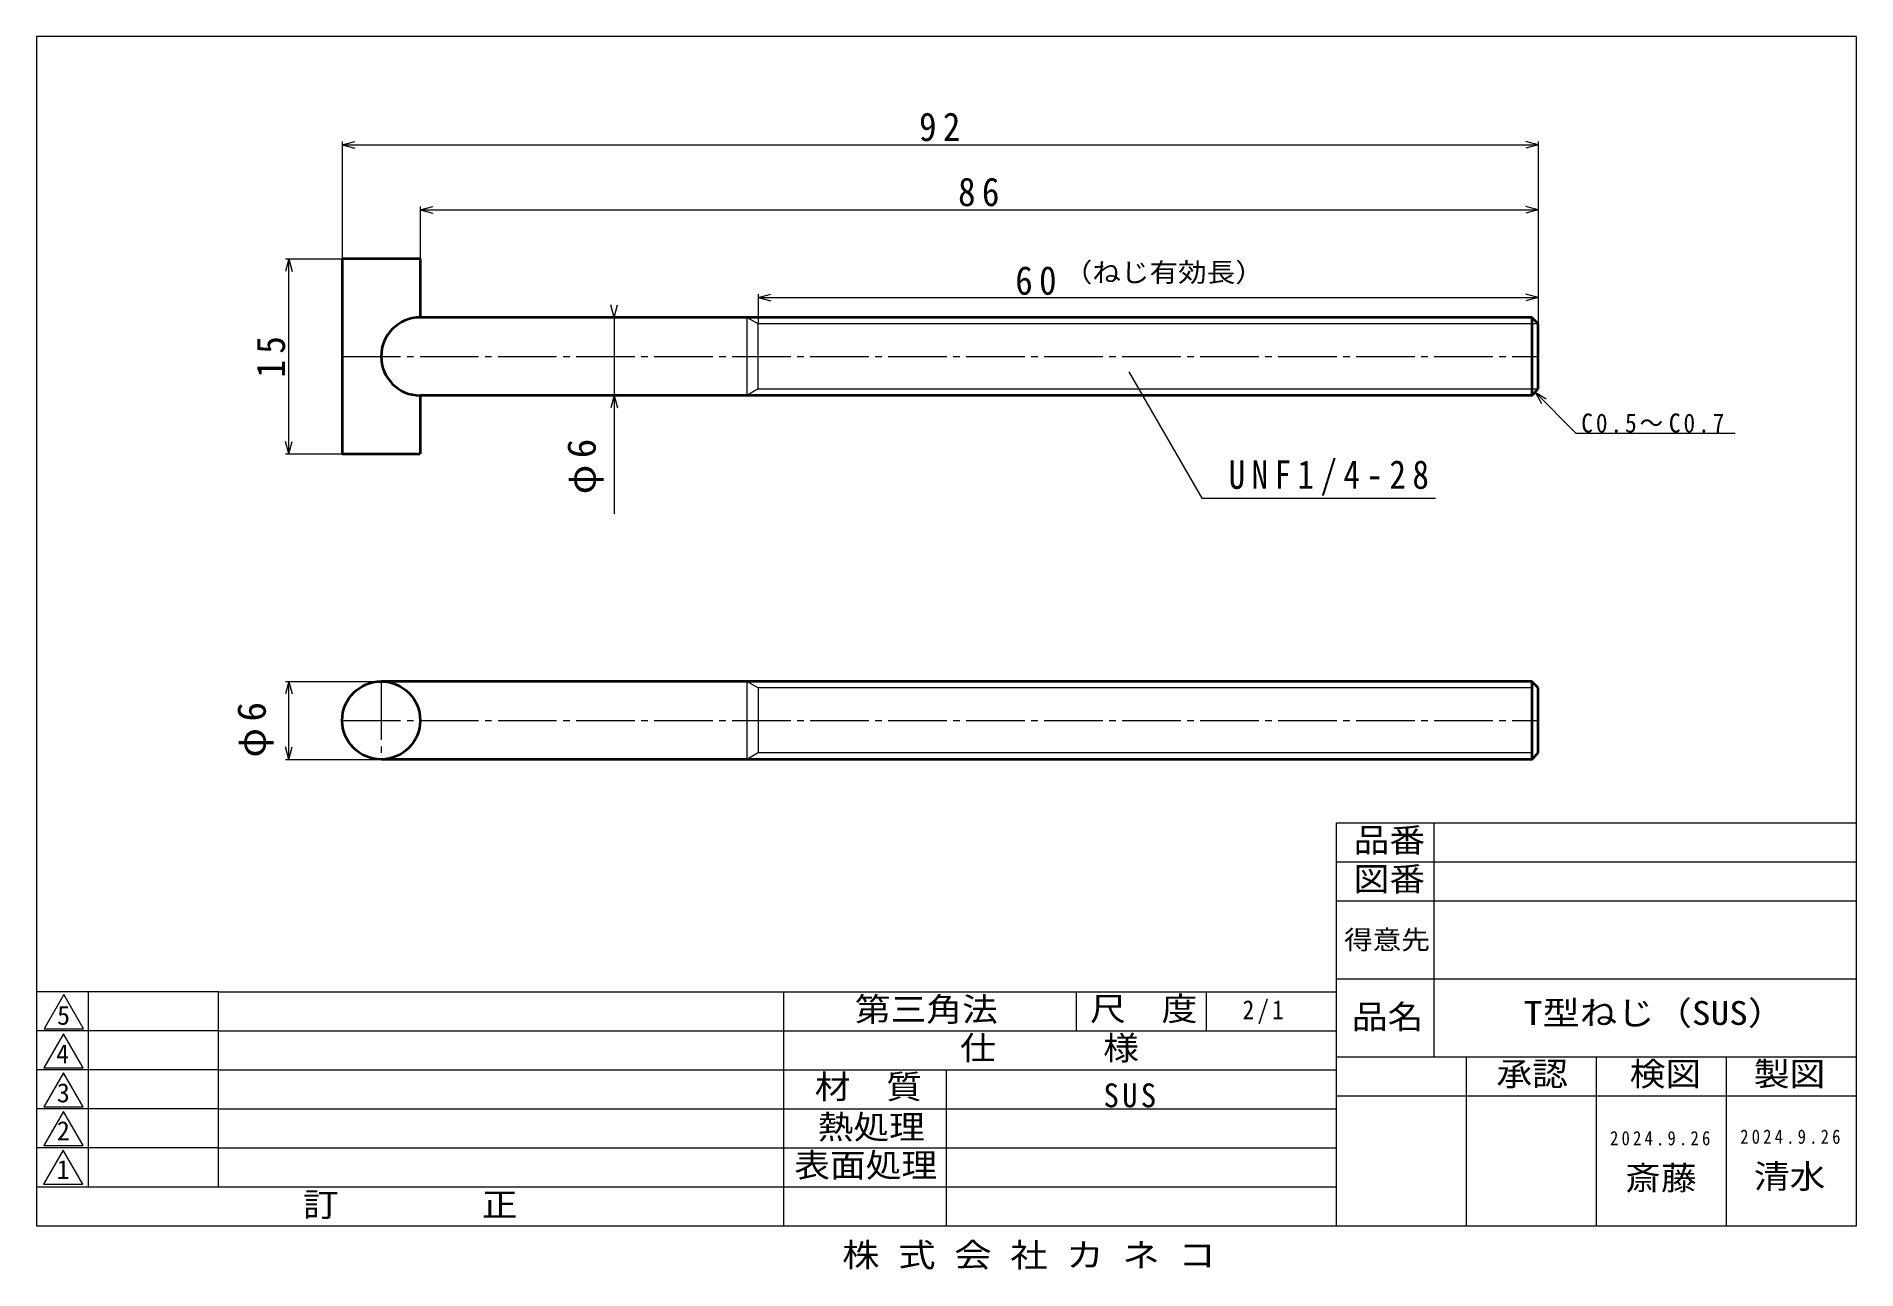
# Model space of a CAD drawing. Units: millimetres at full size, sheet at 2:1. Extents: x -70 to 70, y -49 to 46.
import ezdxf
from ezdxf.enums import TextEntityAlignment as Align

# ---------------------------------------------------------------- set-up
doc = ezdxf.new("R2010")
doc.units = ezdxf.units.MM
doc.header["$LTSCALE"] = 0.5
doc.linetypes.add('CHAIN2', pattern=[12, 9, -1, 1, -1])
doc.layers.add('1-0', color=4, linetype='Continuous', lineweight=9)
doc.layers.add('2-0', color=4, linetype='Continuous', lineweight=9)
doc.styles.add('ＭＳ ゴシック', font='')
doc.styles.get('ＭＳ ゴシック').set_extended_font_data('MS Gothic')

msp = doc.modelspace()

# ---------------------------------------------------------------- linework, layer by layer
at = {"layer": '1-0'}
for p, q in [((69.8333, -45.1667), (69.8333, 46.3333)), ((29.8333, -14.1667), (69.8333, -14.1667)), ((29.8333, -45.1667), (29.8333, -14.1667)), ((37.3333, -32.1667), (37.3333, -14.1667)), ((29.8333, -17.1667), (69.8333, -17.1667)), ((29.8333, -20.1667), (69.8333, -20.1667)), ((29.8333, -26.1667), (69.8333, -26.1667)), ((-56.1667, -27.1667), (-70.1667, -27.1667)), ((-66.1667, -42.1667), (-66.1667, -27.1667)), ((-56.1667, -27.1667), (29.8333, -27.1667)), ((-56.1667, -42.1667), (-56.1667, -27.1667)), ((-12.6667, -45.1667), (-12.6667, -27.1667)), ((9.8333, -30.1667), (9.8333, -27.1667)), ((19.8333, -30.1667), (19.8333, -27.1667)), ((-56.1667, -30.1667), (-70.1667, -30.1667)), ((-56.1667, -30.1667), (29.8333, -30.1667)), ((29.8333, -32.1667), (69.8333, -32.1667)), ((39.8333, -45.1667), (39.8333, -32.1667)), ((49.8333, -45.1667), (49.8333, -32.1667)), ((59.8333, -45.1667), (59.8333, -32.1667)), ((-56.1667, -33.1667), (-70.1667, -33.1667)), ((-56.1667, -33.1667), (29.8333, -33.1667)), ((-0.1667, -45.1667), (-0.1667, -33.1667)), ((-56.1667, -36.1667), (-70.1667, -36.1667)), ((-56.1667, -36.1667), (29.8333, -36.1667)), ((29.8333, -35.1667), (69.8333, -35.1667)), ((-56.1667, -39.1667), (-70.1667, -39.1667)), ((-56.1667, -39.1667), (29.8333, -39.1667)), ((-70.1667, -42.1667), (29.8333, -42.1667)), ((-70.1667, -45.1667), (69.8333, -45.1667))]:
    msp.add_line(p, q, dxfattribs=at)
msp.add_lwpolyline([(69.8333, 46.3333), (-70.1667, 46.3333), (-70.1667, -45.1667)], dxfattribs=at)
for points in [[(-69.57, -30.0121), (-66.539, -30.0121), (-68.0545, -27.3871)], [(-69.593, -33.0204), (-66.5619, -33.0204), (-68.0775, -30.3954)], [(-69.593, -36.0287), (-66.5619, -36.0287), (-68.0775, -33.4037)], [(-69.593, -38.991), (-66.5619, -38.991), (-68.0775, -36.366)], [(-69.616, -41.9763), (-66.5849, -41.9763), (-68.1004, -39.3513)]]:
    msp.add_lwpolyline(points, close=True, dxfattribs=at)
at = {"layer": '2-0'}
for p, q in [((-46.6508, 37.9984), (-45.6848, 38.2573)), ((-46.6508, 38.2484), (-46.6508, 29.2113)), ((-46.6508, 37.9984), (45.3492, 37.9984)), ((-46.6508, 37.9984), (-45.6848, 37.7396)), ((45.3492, 37.9984), (44.3833, 38.2573)), ((45.3492, 37.9984), (44.3833, 37.7396)), ((45.3492, 38.2484), (45.3492, 29.2113)), ((-40.6508, 32.9929), (-39.6848, 33.2517)), ((-40.6508, 33.2429), (-40.6508, 29.2113)), ((-40.6508, 32.9929), (45.3492, 32.9929)), ((-40.6508, 32.9929), (-39.6848, 32.7341)), ((45.3492, 32.9929), (44.3833, 33.2517)), ((45.3492, 32.9929), (44.3833, 32.7341)), ((45.3492, 33.2429), (45.3492, 24.2113)), ((-50.7612, 29.2113), (-51.02, 28.2454)), ((-51.0112, 29.2113), (-46.6508, 29.2113)), ((-50.7612, 14.2113), (-50.7612, 29.2113)), ((-50.7612, 29.2113), (-50.5024, 28.2454)), ((-25.7335, 24.7113), (-25.9923, 25.6772)), ((-25.7335, 24.7113), (-25.4746, 25.6772)), ((-14.6508, 26.2412), (-13.6848, 26.5001)), ((-14.6508, 26.4912), (-14.6508, 24.2113)), ((-14.6508, 26.2412), (45.3492, 26.2412)), ((-14.6508, 26.2412), (-13.6848, 25.9824)), ((45.3492, 26.2412), (44.3833, 26.5001)), ((45.3492, 26.2412), (44.3833, 25.9824)), ((45.3492, 26.4912), (45.3492, 24.2113)), ((-25.7335, 24.7113), (-25.7335, 9.5949)), ((-15.5168, 24.7113), (-15.5168, 18.7113)), ((-14.6508, 24.2113), (-15.5168, 24.7113)), ((45.3492, 24.2113), (-14.6508, 24.2113)), ((-14.6508, 19.2113), (-14.6508, 24.2113)), ((13.8452, 20.5372), (19.4679, 10.7986)), ((-25.7335, 18.7113), (-25.9923, 17.7454)), ((-25.7335, 18.7113), (-25.4746, 17.7454)), ((-14.6508, 19.2113), (-15.5168, 18.7113)), ((-14.6508, 19.2113), (45.3492, 19.2113)), ((45.0992, 18.9613), (48.245, 15.8156)), ((45.0992, 18.9613), (45.9653, 18.4613)), ((45.0992, 18.9613), (45.5992, 18.0953)), ((48.245, 15.8156), (60.4968, 15.8156)), ((-50.7612, 14.2113), (-51.02, 15.1772)), ((-51.0112, 14.2113), (-46.6508, 14.2113)), ((-50.7612, 14.2113), (-50.5024, 15.1772)), ((19.4679, 10.7986), (37.4524, 10.7986)), ((-50.7612, -3.2887), (-51.02, -4.2546)), ((-51.0112, -3.2887), (-43.6508, -3.2887)), ((-50.7612, -9.2887), (-50.7612, -3.2887)), ((-50.7612, -3.2887), (-50.5024, -4.2546)), ((-15.5168, -3.2887), (-15.5168, -9.2887)), ((-14.6508, -3.7887), (-15.5168, -3.2887)), ((-14.6508, -3.7887), (-14.6508, -8.7887)), ((44.8492, -3.7887), (-14.6508, -3.7887)), ((-50.7612, -9.2887), (-51.02, -8.3228)), ((-50.7612, -9.2887), (-50.5024, -8.3228)), ((-51.0112, -9.2887), (-43.6508, -9.2887)), ((-14.6508, -8.7887), (-15.5168, -9.2887)), ((44.8492, -8.7887), (-14.6508, -8.7887))]:
    msp.add_line(p, q, dxfattribs=at)
at = {"layer": '2-0', "color": 5, "lineweight": 35}
for p, q in [((-40.6508, 29.2113), (-40.6508, 24.7113)), ((44.8492, 24.7113), (-40.6508, 24.7113)), ((45.3492, 24.2113), (44.8492, 24.7113)), ((44.8492, 24.7113), (44.8492, 18.7113)), ((45.3492, 19.2113), (45.3492, 24.2113)), ((44.8492, 18.7113), (-40.6508, 18.7113)), ((-40.6508, 18.7113), (-40.6508, 14.2113)), ((44.8492, 18.7113), (45.3492, 19.2113)), ((44.8492, -3.2887), (-43.6508, -3.2887)), ((44.8492, -3.2887), (44.8492, -9.2887)), ((45.3492, -3.7887), (44.8492, -3.2887)), ((45.3492, -8.7887), (45.3492, -3.7887)), ((44.8492, -9.2887), (-43.6508, -9.2887)), ((44.8492, -9.2887), (45.3492, -8.7887))]:
    msp.add_line(p, q, dxfattribs=at)
at = {"layer": '2-0', "linetype": 'CHAIN2'}
for p, q in [((-46.6508, 21.7113), (45.3492, 21.7113)), ((-43.6508, -3.2887), (-43.6508, -9.2887)), ((-46.6508, -6.2887), (45.3492, -6.2887))]:
    msp.add_line(p, q, dxfattribs=at)
at = {"layer": '2-0', "color": 5, "lineweight": 35}
msp.add_lwpolyline([(-40.6508, 29.2113), (-46.6508, 29.2113), (-46.6508, 14.2113), (-40.6508, 14.2113)], dxfattribs=at)
msp.add_circle((-43.6508, -6.2887), 3, dxfattribs=at)
msp.add_arc((-40.6508, 21.7113), 3, 90, 270, dxfattribs=at)

# ---------------------------------------------------------------- texts
at = {"layer": '1-0', "style": 'ＭＳ ゴシック'}
for s, height, width, p in [('品番', 1.833, 1.1, (31.1444, -16.9651)), ('図番', 1.833, 1.1, (31.1444, -19.9587)), ('得意先', 1.466, 1.1, (30.4143, -24.3397)), ('第三角法', 1.833, 1.1, (-7.2212, -29.9867)), ('尺\u3000度', 1.833, 1.1, (10.8751, -29.9355)), ('品名', 1.833, 1.1, (31.0106, -30.5582)), ('T型ねじ（SUS）', 1.833, 1.15, (44.235, -30.2661)), ('仕\u3000\u3000\u3000様', 1.833, 1.1, (0.8775, -32.959)), ('材\u3000質', 1.833, 1.1, (-10.3012, -35.9355)), ('承認', 1.833, 1.1, (42.1291, -34.9434)), ('検図', 1.833, 1.1, (52.3783, -34.9511)), ('製図', 1.833, 1.1, (61.9233, -34.9511)), ('熱処理', 1.833, 1.1, (-10.0754, -39.04)), ('表面処理', 1.833, 1.1, (-11.8816, -41.9752)), ('斎藤', 1.833, 1.1, (52.0344, -42.9545)), ('清水', 1.833, 1.1, (61.929, -42.8381)), ('訂\u3000\u3000\u3000\u3000正', 1.833, 1.1, (-49.6667, -45)), ('株 式 会 社 カ ネ コ', 1.833, 1.15, (-8.1913, -48.8835))]:
    msp.add_text(s, height=height, dxfattribs=dict(at, width=width)).set_placement(p, align=Align.BOTTOM_LEFT)
for s, p in [('5', (-68.5743, -30.1472)), ('4', (-68.6501, -33.1205)), ('3', (-68.5933, -36.1126)), ('2', (-68.5933, -39.0291)), ('1', (-68.6056, -42.0199))]:
    msp.add_text(s, height=1.466, dxfattribs=at).set_placement(p, align=Align.BOTTOM_LEFT)
at = {"layer": '1-0', "attachment_point": 7, "style": 'ＭＳ ゴシック'}
for s, insert, char_height in [('\\T1.21;\\W0.95;SUS', (11.91, -36.0816), 1.833), ('\\T1.39;\\W0.85;2024.9.26', (60.8814, -38.8803), 1.1), ('\\T1.39;\\W0.85;2024.9.26', (50.8703, -38.9967), 1.1)]:
    msp.add_mtext(s, dxfattribs=dict(at, insert=insert, char_height=char_height))
at = {"layer": '2-0', "style": 'ＭＳ ゴシック', "width": 1.1}
msp.add_text('（ねじ有効長）', height=1.466, dxfattribs=at).set_placement((8.847, 27.0067), align=Align.BOTTOM_LEFT)
at = {"layer": '2-0', "attachment_point": 7, "style": 'ＭＳ ゴシック'}
for s, insert, char_height in [('\\T1.36;\\W0.9;92', (-2.2758, 38.2484), 2.199), ('\\T1.36;\\W0.9;86', (0.7242, 33.2429), 2.199), ('\\T1.36;\\W0.9;60', (5.122, 26.4246), 2.199), ('\\T1.25;\\W0.9;C0.5～C0.7', (48.6585, 15.8315), 1.466), ('\\T1.39;\\W0.85;UNF1/4-28', (21.5282, 10.9918), 2.199), ('\\T1.27;\\W0.9;2/1', (22.6044, -29.6414), 1.466)]:
    msp.add_mtext(s, dxfattribs=dict(at, insert=insert, char_height=char_height))
at = {"layer": '2-0', "char_height": 2.199, "attachment_point": 7, "rotation": 90, "style": 'ＭＳ ゴシック'}
for s, insert in [('\\T1.36;\\W0.9;15', (-51.0112, 20.0863)), ('\\T1.22;φ6', (-26.5483, 11.1082)), ('\\T1.22;φ6', (-51.9253, -9.1468))]:
    msp.add_mtext(s, dxfattribs=dict(at, insert=insert))

doc.saveas('drawing.dxf')
